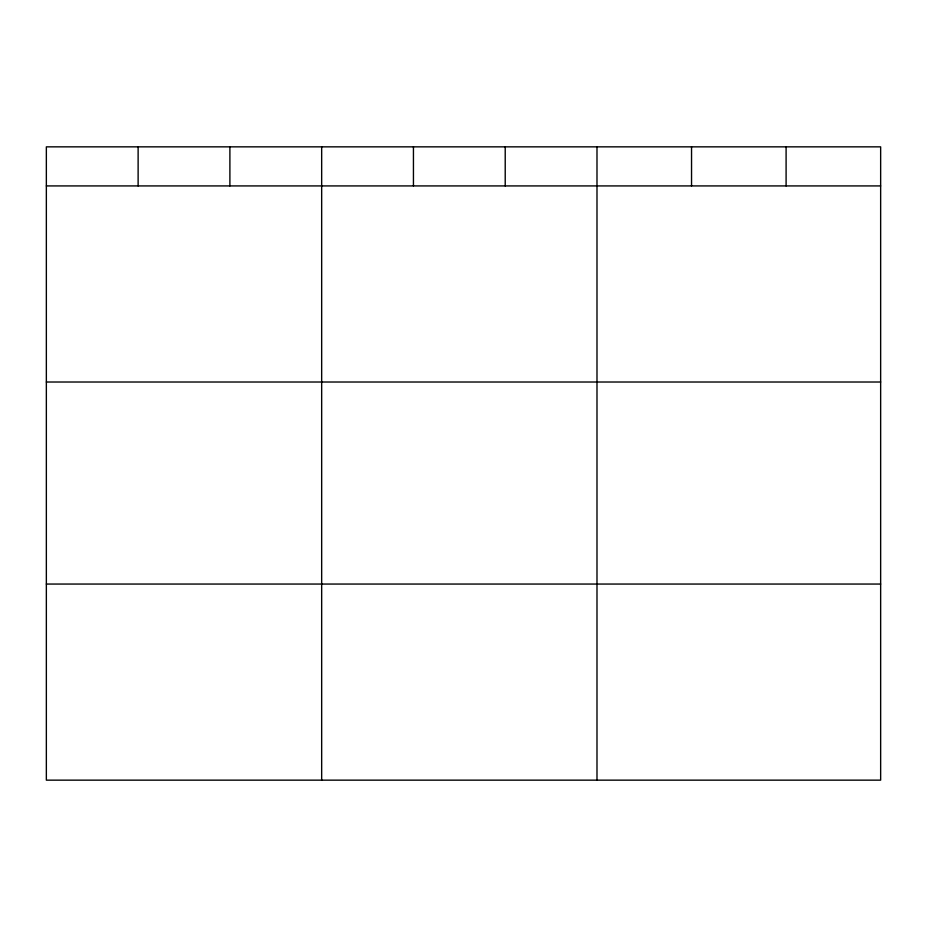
<?xml version="1.0" encoding="UTF-8"?>
<svg xmlns="http://www.w3.org/2000/svg" width="927" height="927" viewBox="0 0 927 927"><rect width="100%" height="100%" fill="white"/><g stroke="black" fill="none" stroke-linecap="round" stroke-linejoin="round"><path stroke-width="1.39" d="M880.65 382.017L880.65 146.848L46.35 146.848L46.35 780.152L880.65 780.152L880.65 382.017L46.35 382.017M46.35 185.921L880.65 185.921M46.35 584.056L880.65 584.056M786.096 146.848L786.096 185.921M691.542 146.848L691.542 185.921M596.988 146.848L596.988 780.152M505.215 146.848L505.215 185.921M413.442 146.848L413.442 185.921M321.669 146.848L321.669 780.152M229.896 146.848L229.896 185.921M138.123 146.848L138.123 185.921"/></g></svg>
